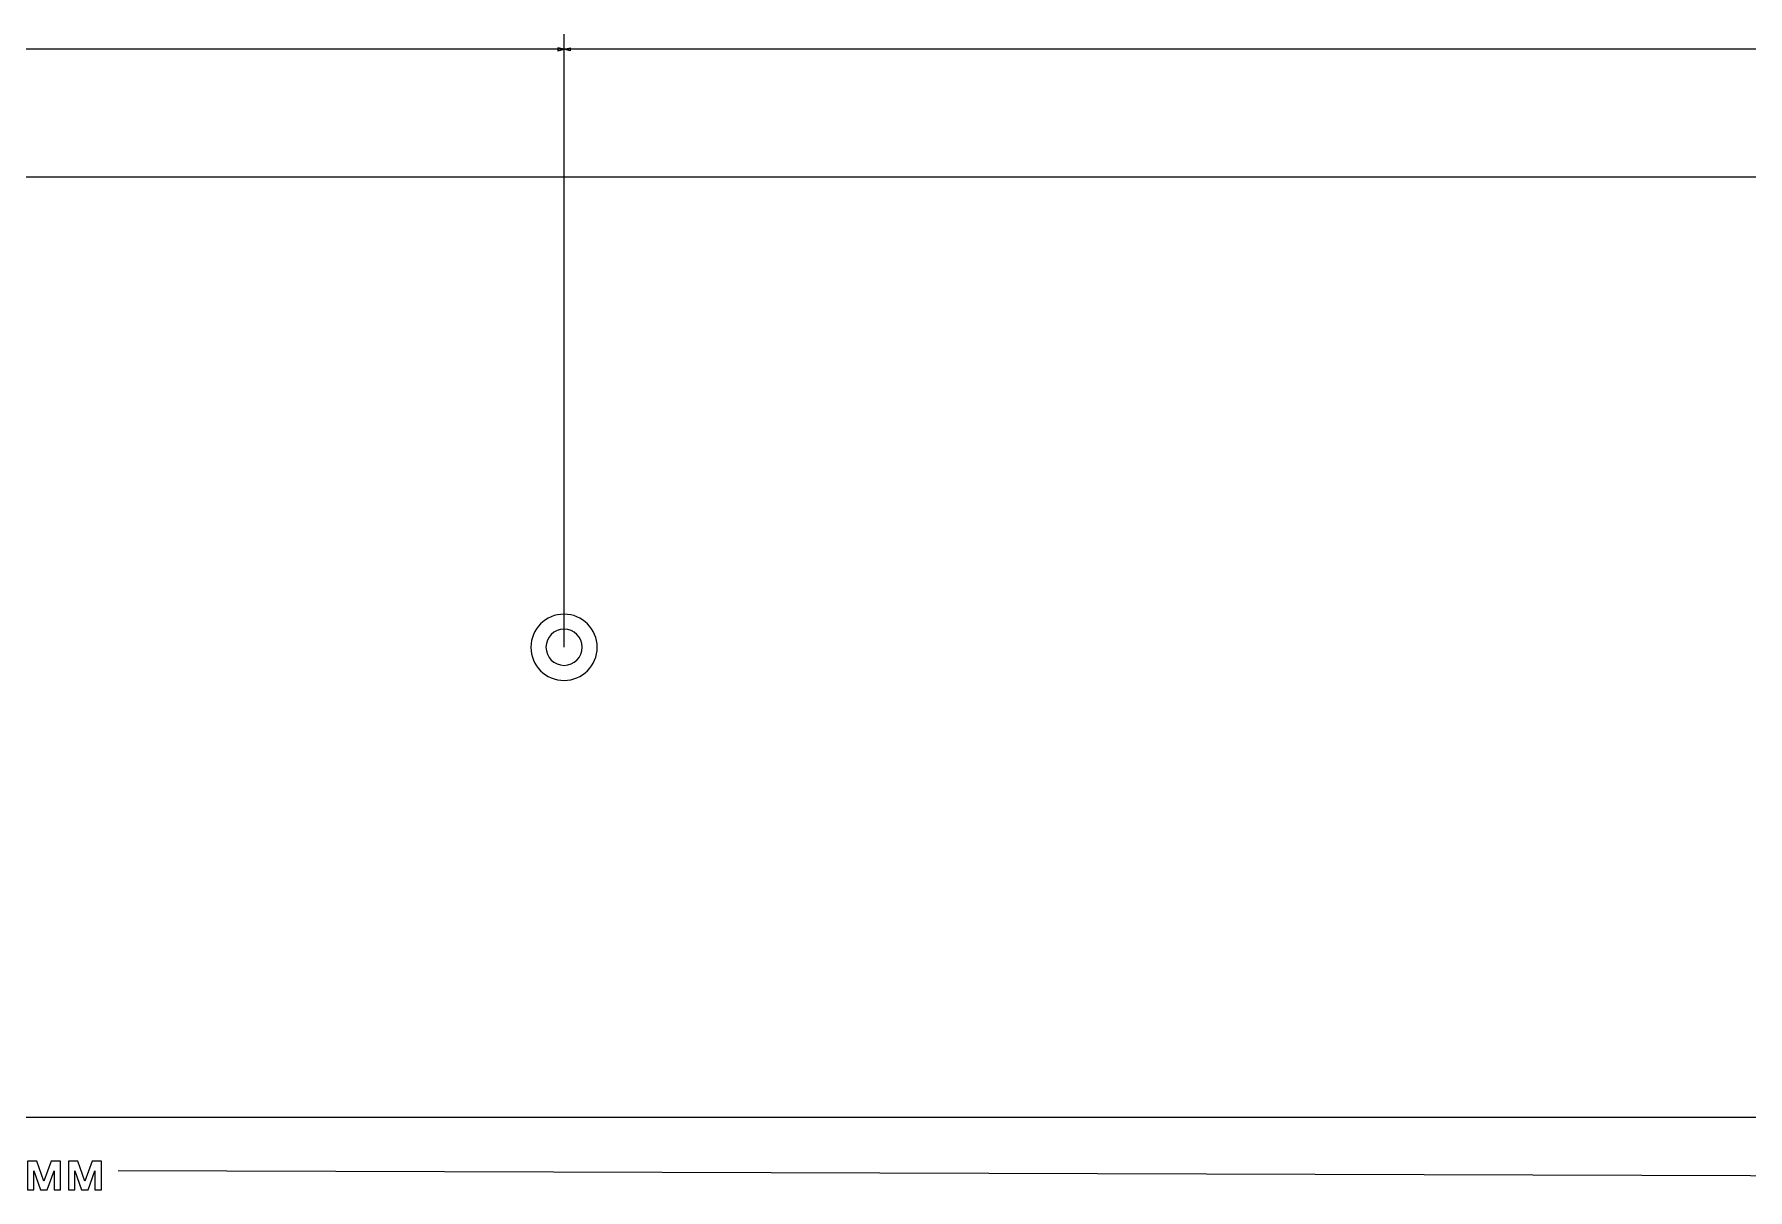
# Model space of a CAD drawing. Header units: centimetres. Extents: x -84 to 84, y -59 to 59.
# Drawn here: x -2.17 to 26.27, y 27.61 to 46.79 of the extents above; entities that cross this region are included whole.
import ezdxf

# ---------------------------------------------------------------- set-up
doc = ezdxf.new("R2010")
doc.units = ezdxf.units.CM
doc.header["$MEASUREMENT"] = 0
doc.layers.add('layer 1', color=7, linetype='Continuous')

msp = doc.modelspace()

# ---------------------------------------------------------------- linework, layer by layer
at = {"layer": 'layer 1', "color": 155, "lineweight": 9}
for points in [[(6.6223, 36.61422), (6.6223, 36.61422), (6.6223, 46.79325), (6.6223, 46.79325)], [(6.6223, 36.61422), (6.6223, 36.61422), (6.6223, 46.79325), (6.6223, 46.79325)], [(6.6223, 46.54325), (6.6223, 46.54325), (-16.3777, 46.54325), (-16.3777, 46.54325)], [(29.6223, 46.54325), (29.6223, 46.54325), (6.6223, 46.54325), (6.6223, 46.54325)], [(-0.77798, 27.92555), (-0.77798, 27.92555), (51.61053, 27.76608), (51.61053, 27.76608)]]:
    msp.add_open_spline(points, degree=3, dxfattribs=at)
for points in [[(6.5207, 46.57047), (6.5207, 46.57047), (6.6223, 46.54325), (6.6223, 46.54325), (6.6223, 46.54325), (6.6223, 46.54325), (6.5207, 46.51602), (6.5207, 46.51602), (6.5207, 46.51602), (6.5207, 46.51602), (6.5207, 46.57047), (6.5207, 46.57047)], [(6.72389, 46.57047), (6.72389, 46.57047), (6.6223, 46.54325), (6.6223, 46.54325), (6.6223, 46.54325), (6.6223, 46.54325), (6.72389, 46.51602), (6.72389, 46.51602), (6.72389, 46.51602), (6.72389, 46.51602), (6.72389, 46.57047), (6.72389, 46.57047)]]:
    msp.add_open_spline(points, degree=3, knots=[0, 0, 0, 0, 0.25, 0.25, 0.25, 0.25, 0.5, 0.5, 0.5, 0.5, 1, 1, 1, 1], dxfattribs=at)
at = {"layer": 'layer 1', "color": 254, "lineweight": 20}
msp.add_open_spline([(-54.95849, 44.41886), (-54.95849, 44.41886), (50.96113, 44.41886), (50.96113, 44.41886), (50.96113, 44.41886), (51.67024, 44.41886), (51.62215, 44.27967), (51.62143, 43.68805), (51.62143, 43.68805), (51.62143, 43.68805), (51.62143, 36.61422), (51.62143, 36.61422), (51.62143, 36.61422), (51.62143, 36.61422), (51.62143, 29.54039), (51.62143, 29.54039), (51.62143, 29.54039), (51.62215, 28.94877), (51.67024, 28.80958), (50.96113, 28.80958), (50.96113, 28.80958), (50.96113, 28.80958), (-54.95849, 28.80958), (-54.95849, 28.80958), (-54.95849, 28.80958), (-55.07312, 28.80958), (-55.07723, 28.80927), (-55.18469, 28.88154), (-55.18469, 28.88154), (-55.88335, 29.35141), (-56.58204, 29.82142), (-57.2807, 30.29135), (-57.2807, 30.29135), (-57.39009, 30.36487), (-57.37765, 30.31695), (-57.37765, 30.52322), (-57.37765, 30.52322), (-57.37765, 31.07287), (-57.37765, 33.61458), (-57.37765, 34.16421), (-57.37765, 34.16421), (-57.37765, 34.16421), (-42.37765, 34.16421), (-42.37765, 34.16421), (-42.37765, 34.16421), (-42.37765, 34.16421), (-42.37765, 39.06423), (-42.37765, 39.06423), (-42.37765, 39.06423), (-42.37765, 39.06423), (-57.37765, 39.06423), (-57.37765, 39.06423), (-57.37765, 39.06423), (-57.37765, 39.61386), (-57.37765, 42.15557), (-57.37765, 42.70522), (-57.37765, 42.70522), (-57.37765, 42.91149), (-57.39009, 42.86357), (-57.2807, 42.93709), (-57.2807, 42.93709), (-56.58204, 43.40702), (-55.88335, 43.87703), (-55.18469, 44.3469), (-55.18469, 44.3469), (-55.07723, 44.41917), (-55.07312, 44.41886), (-54.95849, 44.41886)], degree=3, knots=[0, 0, 0, 0, 0.05555556, 0.05555556, 0.05555556, 0.05555556, 0.11111111, 0.11111111, 0.11111111, 0.11111111, 0.16666667, 0.16666667, 0.16666667, 0.16666667, 0.22222222, 0.22222222, 0.22222222, 0.22222222, 0.27777778, 0.27777778, 0.27777778, 0.27777778, 0.33333333, 0.33333333, 0.33333333, 0.33333333, 0.38888889, 0.38888889, 0.38888889, 0.38888889, 0.44444444, 0.44444444, 0.44444444, 0.44444444, 0.5, 0.5, 0.5, 0.5, 0.55555556, 0.55555556, 0.55555556, 0.55555556, 0.61111111, 0.61111111, 0.61111111, 0.61111111, 0.66666667, 0.66666667, 0.66666667, 0.66666667, 0.72222222, 0.72222222, 0.72222222, 0.72222222, 0.77777778, 0.77777778, 0.77777778, 0.77777778, 0.83333333, 0.83333333, 0.83333333, 0.83333333, 0.88888889, 0.88888889, 0.88888889, 0.88888889, 1, 1, 1, 1], dxfattribs=at)
at = {"layer": 'layer 1', "color": 9, "lineweight": 20}
msp.add_open_spline([(6.6223, 37.16422), (6.92606, 37.16422), (7.1723, 36.91798), (7.1723, 36.61422), (7.1723, 36.61422), (7.1723, 36.31046), (6.92606, 36.06422), (6.6223, 36.06422), (6.6223, 36.06422), (6.31854, 36.06422), (6.0723, 36.31046), (6.0723, 36.61422), (6.0723, 36.61422), (6.0723, 36.91798), (6.31854, 37.16422), (6.6223, 37.16422)], degree=3, knots=[0, 0, 0, 0, 0.2, 0.2, 0.2, 0.2, 0.4, 0.4, 0.4, 0.4, 0.6, 0.6, 0.6, 0.6, 1, 1, 1, 1], dxfattribs=at)
at = {"layer": 'layer 1', "color": 7, "lineweight": 20}
msp.add_open_spline([(6.6223, 36.91422), (6.78799, 36.91422), (6.9223, 36.77991), (6.9223, 36.61422), (6.9223, 36.61422), (6.9223, 36.44853), (6.78799, 36.31422), (6.6223, 36.31422), (6.6223, 36.31422), (6.45661, 36.31422), (6.3223, 36.44853), (6.3223, 36.61422), (6.3223, 36.61422), (6.3223, 36.77991), (6.45661, 36.91422), (6.6223, 36.91422)], degree=3, knots=[0, 0, 0, 0, 0.2, 0.2, 0.2, 0.2, 0.4, 0.4, 0.4, 0.4, 0.6, 0.6, 0.6, 0.6, 1, 1, 1, 1], dxfattribs=at)
at = {"layer": 'layer 1', "color": 155}
for points in [[(-2.28471, 28.08317), (-2.28471, 28.08317), (-2.12787, 28.08317), (-2.12787, 28.08317), (-2.12787, 28.08317), (-2.12787, 28.08317), (-2.01092, 27.75144), (-2.01092, 27.75144), (-2.01092, 27.75144), (-2.01092, 27.75144), (-1.89199, 28.08317), (-1.89199, 28.08317), (-1.89199, 28.08317), (-1.89199, 28.08317), (-1.73621, 28.08317), (-1.73621, 28.08317), (-1.73621, 28.08317), (-1.73621, 28.08317), (-1.73621, 27.60713), (-1.73621, 27.60713), (-1.73621, 27.60713), (-1.73621, 27.60713), (-1.84353, 27.60713), (-1.84353, 27.60713), (-1.84353, 27.60713), (-1.84353, 27.60713), (-1.84353, 27.92051), (-1.84353, 27.92051), (-1.84353, 27.92051), (-1.84353, 27.92051), (-1.95879, 27.60713), (-1.95879, 27.60713), (-1.95879, 27.60713), (-1.95879, 27.60713), (-2.06687, 27.60713), (-2.06687, 27.60713), (-2.06687, 27.60713), (-2.06687, 27.60713), (-2.1774, 27.92051), (-2.1774, 27.92051), (-2.1774, 27.92051), (-2.1774, 27.92051), (-2.1774, 27.60713), (-2.1774, 27.60713), (-2.1774, 27.60713), (-2.1774, 27.60713), (-2.28471, 27.60713), (-2.28471, 27.60713), (-2.28471, 27.60713), (-2.28471, 27.60713), (-2.28471, 28.08317), (-2.28471, 28.08317)], [(-1.60627, 28.08317), (-1.60627, 28.08317), (-1.44943, 28.08317), (-1.44943, 28.08317), (-1.44943, 28.08317), (-1.44943, 28.08317), (-1.33248, 27.75144), (-1.33248, 27.75144), (-1.33248, 27.75144), (-1.33248, 27.75144), (-1.21355, 28.08317), (-1.21355, 28.08317), (-1.21355, 28.08317), (-1.21355, 28.08317), (-1.05777, 28.08317), (-1.05777, 28.08317), (-1.05777, 28.08317), (-1.05777, 28.08317), (-1.05777, 27.60713), (-1.05777, 27.60713), (-1.05777, 27.60713), (-1.05777, 27.60713), (-1.16509, 27.60713), (-1.16509, 27.60713), (-1.16509, 27.60713), (-1.16509, 27.60713), (-1.16509, 27.92051), (-1.16509, 27.92051), (-1.16509, 27.92051), (-1.16509, 27.92051), (-1.28035, 27.60713), (-1.28035, 27.60713), (-1.28035, 27.60713), (-1.28035, 27.60713), (-1.38843, 27.60713), (-1.38843, 27.60713), (-1.38843, 27.60713), (-1.38843, 27.60713), (-1.49896, 27.92051), (-1.49896, 27.92051), (-1.49896, 27.92051), (-1.49896, 27.92051), (-1.49896, 27.60713), (-1.49896, 27.60713), (-1.49896, 27.60713), (-1.49896, 27.60713), (-1.60627, 27.60713), (-1.60627, 27.60713), (-1.60627, 27.60713), (-1.60627, 27.60713), (-1.60627, 28.08317), (-1.60627, 28.08317)]]:
    msp.add_open_spline(points, degree=3, knots=[0, 0, 0, 0, 0.07142857, 0.07142857, 0.07142857, 0.07142857, 0.14285714, 0.14285714, 0.14285714, 0.14285714, 0.21428571, 0.21428571, 0.21428571, 0.21428571, 0.28571429, 0.28571429, 0.28571429, 0.28571429, 0.35714286, 0.35714286, 0.35714286, 0.35714286, 0.42857143, 0.42857143, 0.42857143, 0.42857143, 0.5, 0.5, 0.5, 0.5, 0.57142857, 0.57142857, 0.57142857, 0.57142857, 0.64285714, 0.64285714, 0.64285714, 0.64285714, 0.71428571, 0.71428571, 0.71428571, 0.71428571, 0.78571429, 0.78571429, 0.78571429, 0.78571429, 0.85714286, 0.85714286, 0.85714286, 0.85714286, 1, 1, 1, 1], dxfattribs=at)

doc.saveas('drawing.dxf')
